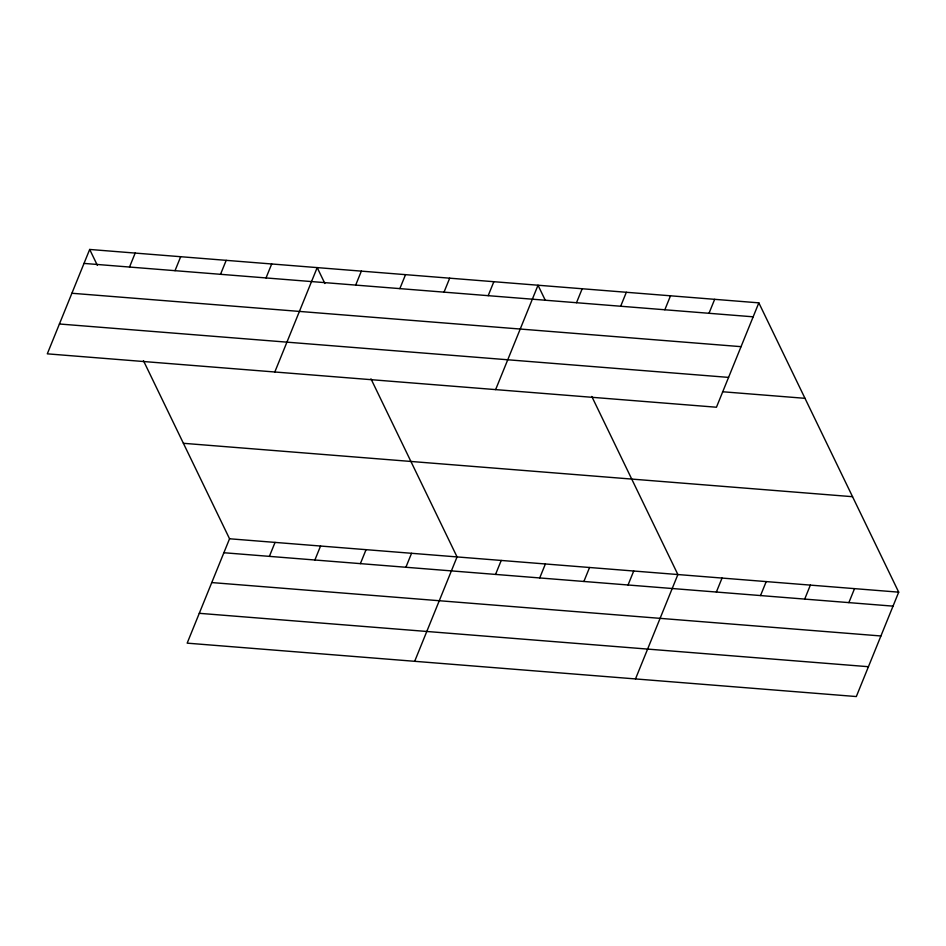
<?xml version="1.0" encoding="UTF-8"?>
<svg xmlns="http://www.w3.org/2000/svg" width="946" height="946" viewBox="0 0 946 946"><rect width="100%" height="100%" fill="white"/><g stroke="black" fill="none" stroke-linecap="round" stroke-linejoin="round"><path stroke-width="1.42" d="M89.681 249.448L47.3 353.839L716.453 407.229L758.834 302.85L89.681 249.448L97.379 265.365M129.519 267.056L135.183 253.079M175.022 270.686L180.686 256.709M220.524 274.316L226.189 260.351M266.027 277.947L271.691 263.981M274.813 371.991L317.194 267.612L324.892 283.516M143.449 360.663L229.547 538.771L187.166 643.15L856.319 696.552L898.7 592.161L758.834 302.85M355.684 285.101L361.36 271.135M269.385 556.366L275.05 542.401M399.851 288.625L405.527 274.659M314.888 559.997L320.552 546.031M444.017 292.148L449.693 278.183M360.391 563.627L366.055 549.661M488.183 295.672L493.847 281.707M405.893 567.257L411.557 553.292M495.633 389.61L538.014 285.231L545.062 299.811M414.679 661.301L457.06 556.922L370.962 378.826M576.504 302.72L582.18 288.755M495.55 574.411L501.226 560.446M620.671 306.244L626.347 292.279M539.717 577.935L545.393 563.97M664.837 309.768L670.501 295.802M583.883 581.459L589.559 567.494M709.003 313.292L714.668 299.326M628.049 584.983L633.714 571.017M635.499 678.921L677.88 574.541L591.782 396.445M716.37 592.03L722.046 578.065M760.537 595.554L766.213 581.589M804.703 599.09L810.367 585.113M848.869 602.614L854.534 588.637M84.017 263.414L753.158 316.815M71.896 293.26L741.049 346.662M59.421 323.993L728.562 377.395M722.555 391.75L804.987 398.325M183.394 443.296L852.547 496.697M229.547 538.771L898.7 592.161M223.883 552.736L893.024 606.138M211.762 582.57L880.915 635.972M199.287 613.315L868.428 666.705"/></g></svg>
